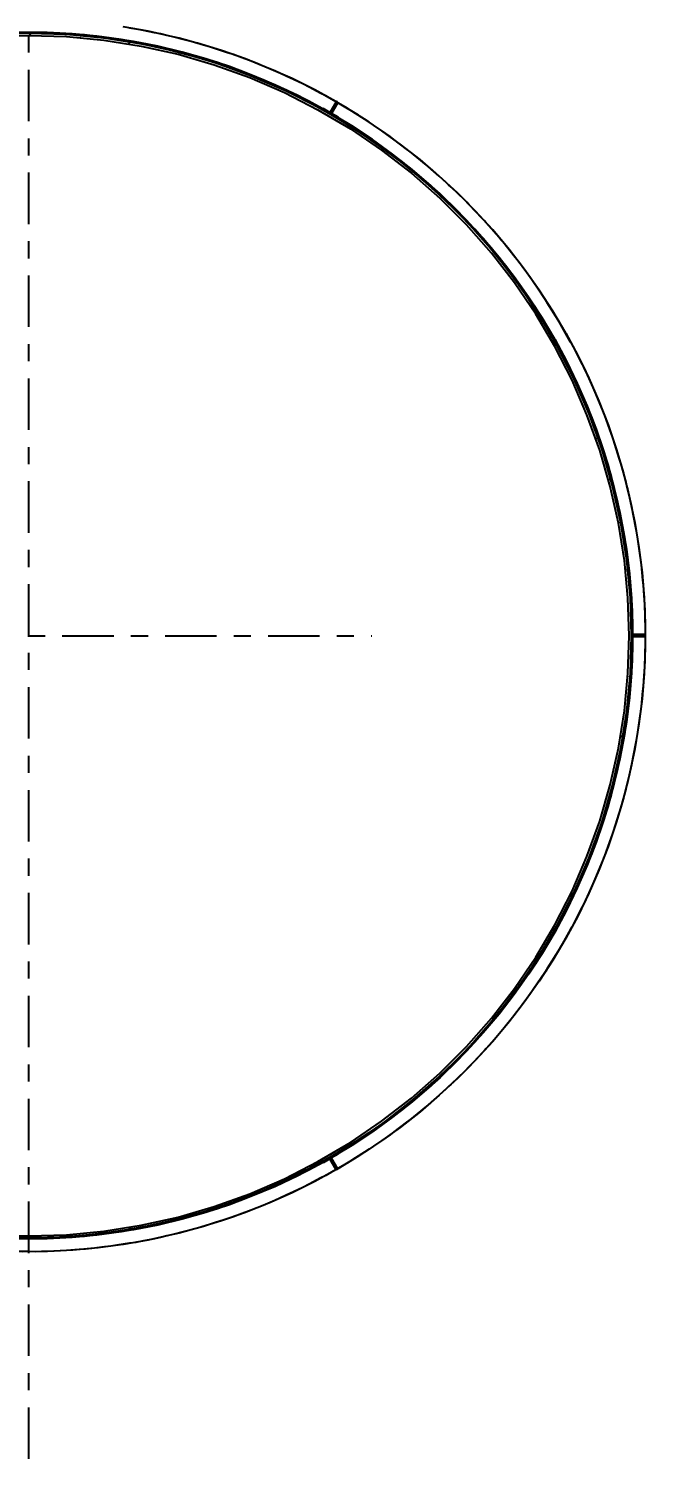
# Model space of a CAD drawing. Extents: x -29293 to 30124, y -19360 to 22650.
# Drawn here: x -15215 to -11621, y -14092 to -5721 of the extents above; entities that cross this region are included whole.
import ezdxf

# ---------------------------------------------------------------- set-up
doc = ezdxf.new("R2010")
doc.units = 0
for name, pattern in [('XKITLINE00', [0]), ('XKITLINE01', [4, 1, -1, 1, -1]), ('XKITLINE03', [6, 3, -1, 1, -1]), ('XKITLINE05', [8, 3, -1, 1, -1, 1, -1])]:
    doc.linetypes.add(name, pattern=pattern)
doc.layers.get('0').update_dxf_attribs({"linetype": 'CONTINUOUS', "lineweight": 25})
doc.layers.get('DEFPOINTS').update_dxf_attribs({"color": 3, "linetype": 'CONTINUOUS', "lineweight": 25})
doc.layers.add('01粗实线层', color=7, linetype='CONTINUOUS', lineweight=60)
doc.layers.add('grid', color=7, linetype='CONTINUOUS')
doc.layers.add('part1', color=7, linetype='CONTINUOUS')
doc.styles.add('HZ', font='arial.ttf', dxfattribs={"width": 0.7})
doc.dimstyles.get("Standard").update_dxf_attribs({"dimscale": 20, "dimtxt": 3, "dimasz": 3.5, "dimexe": 2, "dimexo": 2, "dimgap": 1, "dimtad": 1, "dimdec": 0, "dimdsep": 46, "dimtxsty": 'HZ', "dimblk": 'OBLIQUE', "dimcen": 0, "dimclrd": 1, "dimclre": 1, "dimclrt": 1, "dimadec": 1, "dimazin": 2, "dimtfac": 1, "dimtdec": 0, "dimtmove": 1, "dimatfit": 0, "dimldrblk": 'OBLIQUE', "dimfxl": 0, "dimtolj": 1, "dimtzin": 0, "dimarcsym": 0})

# ---------------------------------------------------------------- blocks, each defined once
blk = doc.blocks.new('*D373')
at = {"layer": 'part1', "color": 0, "linetype": 'XKITLINE00'}
blk.add_line((898.928, 1491.572), (899.092, 1491.736), dxfattribs=at)
blk = doc.blocks.new('*D374')
at = {"layer": 'part1', "color": 0, "linetype": 'XKITLINE00'}
for p, q in [((898.686, 1491.331), (898.73, 1491.375)), ((898.764, 1491.409), (898.928, 1491.572))]:
    blk.add_line(p, q, dxfattribs=at)
blk = doc.blocks.new('*D375')
at = {"layer": 'part1', "color": 0, "linetype": 'XKITLINE00'}
for p, q in [((881.235, 1495.881), (881.343, 1495.99)), ((884.205, 1495.708), (884.256, 1495.76)), ((886.994, 1495.354), (887.097, 1495.457)), ((914.283, 1472.354), (914.356, 1472.427)), ((915.036, 1469.964), (915.102, 1470.03)), ((915.657, 1467.442), (915.7, 1467.485)), ((916.031, 1464.672), (916.104, 1464.746)), ((916.105, 1458.46), (916.156, 1458.512)), ((915.725, 1454.938), (915.833, 1455.045)), ((914.844, 1450.913), (914.894, 1450.963)), ((912.691, 1445.617), (912.98, 1445.906)), ((896.151, 1429.077), (896.431, 1429.357)), ((891.084, 1427.153), (891.165, 1427.234)), ((883.435, 1425.79), (883.574, 1425.929)), ((887.002, 1426.214), (887.153, 1426.365))]:
    blk.add_line(p, q, dxfattribs=at)
blk = doc.blocks.new('*D1028')
at = {"layer": 'part1', "color": 0, "linetype": 'XKITLINE01'}
for p, q in [((916.393, 1461.355), (916.333, 1461.355)), ((916.333, 1460.855), (916.333, 1461.355)), ((917.125, 1460.855), (916.333, 1460.855)), ((916.393, 1460.915), (916.393, 1461.355)), ((917.125, 1460.915), (916.393, 1460.915))]:
    blk.add_line(p, q, dxfattribs=at)
at = {"layer": 'part1', "color": 2, "linetype": 'XKITLINE00'}
for p, q in [((917.133, 1460.915), (917.125, 1460.915)), ((917.133, 1460.855), (917.125, 1460.855)), ((917.133, 1460.855), (917.133, 1460.915))]:
    blk.add_line(p, q, dxfattribs=at)
blk = doc.blocks.new('*D1029')
at = {"layer": 'part1', "color": 0, "linetype": 'XKITLINE01'}
for p, q in [((916.333, 1460.355), (916.333, 1460.855)), ((917.125, 1460.855), (916.333, 1460.855)), ((916.393, 1460.355), (916.393, 1460.795)), ((917.125, 1460.795), (916.393, 1460.795)), ((916.393, 1460.355), (916.333, 1460.355))]:
    blk.add_line(p, q, dxfattribs=at)
at = {"layer": 'part1', "color": 2, "linetype": 'XKITLINE00'}
for p, q in [((917.133, 1460.855), (917.125, 1460.855)), ((917.133, 1460.795), (917.125, 1460.795)), ((917.133, 1460.795), (917.133, 1460.855))]:
    blk.add_line(p, q, dxfattribs=at)
blk = doc.blocks.new('*D1030')
at = {"layer": 'part1', "color": 6, "linetype": 'XKITLINE05'}
for p, q in [((898.763, 1430.422), (898.33, 1430.172)), ((898.36, 1430.12), (898.33, 1430.172)), ((898.741, 1430.34), (898.36, 1430.12)), ((899.111, 1429.7), (898.741, 1430.34)), ((899.163, 1429.73), (898.763, 1430.422)), ((899.163, 1429.73), (899.111, 1429.7))]:
    blk.add_line(p, q, dxfattribs=at)
blk = doc.blocks.new('*D1031')
at = {"layer": 'part1', "color": 6, "linetype": 'XKITLINE05'}
for p, q in [((899.196, 1430.672), (898.763, 1430.422)), ((899.226, 1430.62), (899.196, 1430.672)), ((899.163, 1429.73), (898.763, 1430.422)), ((899.226, 1430.62), (898.845, 1430.4)), ((899.215, 1429.76), (898.845, 1430.4)), ((899.215, 1429.76), (899.163, 1429.73))]:
    blk.add_line(p, q, dxfattribs=at)
blk = doc.blocks.new('*D1034')
at = {"layer": 'part1', "color": 6, "linetype": 'XKITLINE05'}
for p, q in [((882.274, 1496.02), (880.829, 1496.035)), ((882.272, 1495.96), (880.83, 1495.975)), ((883.713, 1495.886), (882.272, 1495.96)), ((883.717, 1495.946), (882.274, 1496.02)), ((885.156, 1495.813), (883.717, 1495.946)), ((888.154, 1496.096), (886.701, 1496.352)), ((889.596, 1495.781), (888.154, 1496.096)), ((885.149, 1495.753), (883.713, 1495.886)), ((886.579, 1495.562), (885.149, 1495.753)), ((886.588, 1495.621), (885.156, 1495.813)), ((887.999, 1495.311), (886.579, 1495.562)), ((888.011, 1495.37), (886.588, 1495.621)), ((889.408, 1495.003), (887.999, 1495.311)), ((889.423, 1495.061), (888.011, 1495.37)), ((891.023, 1495.407), (889.596, 1495.781)), ((892.433, 1494.974), (891.023, 1495.407)), ((890.804, 1494.637), (889.408, 1495.003)), ((890.82, 1494.695), (889.423, 1495.061)), ((892.183, 1494.214), (890.804, 1494.637)), ((892.202, 1494.271), (890.82, 1494.695)), ((893.564, 1493.791), (892.202, 1494.271)), ((893.825, 1494.484), (892.433, 1494.974)), ((895.195, 1493.937), (893.825, 1494.484)), ((893.543, 1493.735), (892.183, 1494.214)), ((894.883, 1493.2), (893.543, 1493.735)), ((894.906, 1493.256), (893.564, 1493.791)), ((896.541, 1493.335), (895.195, 1493.937)), ((896.2, 1492.611), (894.883, 1493.2)), ((896.225, 1492.665), (894.906, 1493.256)), ((897.491, 1491.968), (896.2, 1492.611)), ((897.519, 1492.022), (896.225, 1492.665)), ((897.862, 1492.677), (896.541, 1493.335)), ((899.141, 1491.974), (897.862, 1492.677)), ((899.103, 1491.995), (897.862, 1492.677)), ((898.755, 1491.273), (897.491, 1491.968)), ((898.784, 1491.326), (897.519, 1492.022)), ((898.347, 1491.566), (897.519, 1492.022)), ((899.141, 1491.974), (898.755, 1491.273)), ((898.762, 1491.287), (898.755, 1491.273))]:
    blk.add_line(p, q, dxfattribs=at)
blk = doc.blocks.new('*D1035')
at = {"layer": 'part1', "color": 6, "linetype": 'XKITLINE05'}
for p, q in [((881.556, 1496.035), (880.111, 1496.02)), ((881.556, 1495.975), (880.113, 1495.96)), ((883, 1495.99), (881.556, 1496.035)), ((882.997, 1495.93), (881.556, 1495.975)), ((884.442, 1495.887), (883, 1495.99)), ((887.434, 1496.231), (887.067, 1496.288)), ((887.793, 1496.16), (887.434, 1496.231)), ((888.517, 1496.017), (887.793, 1496.16)), ((888.881, 1495.945), (888.517, 1496.017)), ((889.238, 1495.859), (888.881, 1495.945)), ((884.436, 1495.827), (882.997, 1495.93)), ((885.869, 1495.664), (884.436, 1495.827)), ((885.877, 1495.724), (884.442, 1495.887)), ((887.295, 1495.443), (885.869, 1495.664)), ((887.305, 1495.502), (885.877, 1495.724)), ((888.71, 1495.163), (887.295, 1495.443)), ((888.723, 1495.222), (887.305, 1495.502)), ((890.112, 1494.826), (888.71, 1495.163)), ((890.128, 1494.884), (888.723, 1495.222)), ((889.955, 1495.687), (889.238, 1495.859)), ((890.315, 1495.6), (889.955, 1495.687)), ((890.668, 1495.5), (890.315, 1495.6)), ((891.377, 1495.298), (890.668, 1495.5)), ((891.734, 1495.196), (891.377, 1495.298)), ((892.083, 1495.081), (891.734, 1495.196)), ((891.5, 1494.431), (890.112, 1494.826)), ((891.517, 1494.489), (890.128, 1494.884)), ((892.87, 1493.98), (891.5, 1494.431)), ((892.89, 1494.037), (891.517, 1494.489)), ((892.783, 1494.851), (892.083, 1495.081)), ((893.136, 1494.735), (892.783, 1494.851)), ((893.479, 1494.606), (893.136, 1494.735)), ((894.169, 1494.346), (893.479, 1494.606)), ((894.517, 1494.216), (894.169, 1494.346)), ((894.22, 1493.473), (892.87, 1493.98)), ((894.242, 1493.528), (892.89, 1494.037)), ((895.549, 1492.911), (894.22, 1493.473)), ((895.573, 1492.965), (894.242, 1493.528)), ((894.854, 1494.073), (894.517, 1494.216)), ((895.534, 1493.786), (894.854, 1494.073)), ((895.875, 1493.641), (895.534, 1493.786)), ((896.207, 1493.484), (895.875, 1493.641)), ((896.874, 1493.169), (896.207, 1493.484)), ((896.853, 1492.294), (895.549, 1492.911)), ((896.879, 1492.348), (895.573, 1492.965)), ((897.209, 1493.011), (896.874, 1493.169)), ((897.534, 1492.841), (897.209, 1493.011)), ((898.187, 1492.499), (897.534, 1492.841)), ((898.131, 1491.625), (896.853, 1492.294)), ((898.159, 1491.678), (896.879, 1492.348)), ((898.516, 1492.326), (898.187, 1492.499)), ((898.834, 1492.143), (898.516, 1492.326)), ((899.48, 1491.77), (898.834, 1492.143)), ((899.794, 1491.589), (899.48, 1491.77)), ((899.38, 1490.904), (898.131, 1491.625)), ((899.411, 1490.956), (898.159, 1491.678)), ((900.632, 1490.182), (899.411, 1490.956)), ((900.083, 1491.406), (899.794, 1491.589)), ((900.763, 1490.975), (900.083, 1491.406)), ((901.04, 1490.8), (900.763, 1490.975)), ((900.599, 1490.132), (899.38, 1490.904)), ((901.784, 1489.311), (900.599, 1490.132)), ((901.82, 1489.36), (900.632, 1490.182)), ((901.295, 1490.623), (901.04, 1490.8)), ((902.01, 1490.128), (901.295, 1490.623)), ((902.253, 1489.96), (902.01, 1490.128)), ((902.936, 1488.442), (901.784, 1489.311)), ((902.973, 1488.489), (901.82, 1489.36)), ((902.478, 1489.79), (902.253, 1489.96)), ((903.218, 1489.232), (902.478, 1489.79)), ((904.05, 1487.527), (902.936, 1488.442)), ((904.089, 1487.572), (902.973, 1488.489)), ((903.431, 1489.071), (903.218, 1489.232)), ((903.628, 1488.909), (903.431, 1489.071)), ((904.385, 1488.287), (903.628, 1488.909)), ((905.167, 1486.61), (904.089, 1487.572)), ((904.571, 1488.134), (904.385, 1488.287)), ((904.743, 1487.981), (904.571, 1488.134)), ((905.509, 1487.297), (904.743, 1487.981)), ((905.126, 1486.566), (904.05, 1487.527)), ((905.671, 1487.152), (905.509, 1487.297)), ((905.822, 1487.006), (905.671, 1487.152)), ((906.589, 1486.262), (905.822, 1487.006)), ((906.162, 1485.562), (905.126, 1486.566)), ((905.963, 1485.755), (905.126, 1486.566)), ((906.205, 1485.604), (905.167, 1486.61)), ((906.731, 1486.125), (906.589, 1486.262)), ((906.862, 1485.987), (906.731, 1486.125)), ((907.623, 1485.186), (906.862, 1485.987)), ((906.027, 1485.694), (905.963, 1485.755)), ((907.156, 1484.517), (906.162, 1485.562)), ((907.2, 1484.557), (906.205, 1485.604)), ((907.747, 1485.056), (907.623, 1485.186)), ((907.862, 1484.924), (907.747, 1485.056)), ((908.106, 1483.431), (907.156, 1484.517)), ((908.152, 1483.47), (907.2, 1484.557)), ((908.61, 1484.07), (907.862, 1484.924)), ((909.01, 1482.308), (908.106, 1483.431)), ((908.791, 1482.58), (908.106, 1483.431)), ((909.058, 1482.344), (908.152, 1483.47)), ((908.719, 1483.946), (908.61, 1484.07)), ((908.82, 1483.82), (908.719, 1483.946)), ((909.547, 1482.916), (908.82, 1483.82)), ((908.919, 1482.421), (908.791, 1482.58)), ((909.644, 1482.796), (909.547, 1482.916)), ((909.734, 1482.675), (909.644, 1482.796)), ((910.435, 1481.727), (909.734, 1482.675)), ((909.868, 1481.148), (909.01, 1482.308)), ((909.095, 1482.193), (909.01, 1482.308)), ((909.917, 1481.183), (909.058, 1482.344)), ((909.175, 1482.085), (909.095, 1482.193)), ((910.521, 1481.61), (910.435, 1481.727)), ((910.678, 1479.954), (909.868, 1481.148)), ((909.944, 1481.036), (909.868, 1481.148)), ((910.728, 1479.987), (909.917, 1481.183)), ((910.23, 1480.614), (909.944, 1481.036)), ((910.602, 1481.492), (910.521, 1481.61)), ((911.27, 1480.505), (910.602, 1481.492)), ((911.349, 1480.389), (911.27, 1480.505)), ((911.422, 1480.271), (911.349, 1480.389)), ((912.054, 1479.252), (911.422, 1480.271)), ((911.437, 1478.728), (910.678, 1479.954)), ((911.226, 1479.069), (910.678, 1479.954)), ((911.489, 1478.758), (910.728, 1479.987)), ((912.126, 1479.135), (912.054, 1479.252)), ((911.369, 1478.838), (911.226, 1479.069)), ((912.146, 1477.471), (911.437, 1478.728)), ((911.5, 1478.616), (911.437, 1478.728)), ((912.199, 1477.5), (911.489, 1478.758)), ((911.637, 1478.374), (911.5, 1478.616)), ((912.193, 1479.016), (912.126, 1479.135)), ((912.783, 1477.97), (912.193, 1479.016)), ((912.851, 1477.85), (912.783, 1477.97)), ((912.851, 1477.85), (912.914, 1477.728)), ((912.914, 1477.728), (913.458, 1476.663)), ((912.146, 1477.471), (912.803, 1476.187)), ((912.199, 1477.5), (912.857, 1476.213)), ((912.205, 1477.356), (912.742, 1476.306)), ((912.742, 1476.306), (912.803, 1476.187)), ((912.803, 1476.187), (913.406, 1474.877)), ((912.857, 1476.213), (913.461, 1474.901)), ((913.458, 1476.663), (913.522, 1476.537)), ((913.522, 1476.537), (913.582, 1476.408)), ((913.582, 1476.408), (914.078, 1475.331)), ((913.223, 1475.275), (913.348, 1475.004)), ((913.348, 1475.004), (913.406, 1474.877)), ((914.078, 1475.331), (914.14, 1475.197)), ((914.14, 1475.197), (914.196, 1475.059)), ((914.196, 1475.059), (914.641, 1473.977)), ((913.406, 1474.877), (913.622, 1474.353)), ((913.459, 1474.747), (913.622, 1474.353)), ((913.461, 1474.901), (914.011, 1473.565)), ((913.622, 1474.353), (913.955, 1473.543)), ((913.955, 1473.543), (914.449, 1472.188)), ((914.006, 1473.402), (914.394, 1472.339)), ((914.011, 1473.565), (914.506, 1472.207)), ((914.641, 1473.977), (914.701, 1473.832)), ((914.701, 1473.832), (914.755, 1473.684)), ((914.755, 1473.684), (915.148, 1472.605)), ((915.148, 1472.605), (915.206, 1472.446)), ((914.394, 1472.339), (914.449, 1472.188)), ((914.449, 1472.188), (914.746, 1471.256)), ((914.498, 1472.033), (914.502, 1472.023)), ((914.502, 1472.023), (914.887, 1470.813)), ((914.506, 1472.207), (914.944, 1470.83)), ((915.206, 1472.446), (915.258, 1472.283)), ((915.258, 1472.283), (915.598, 1471.215)), ((914.746, 1471.256), (914.834, 1470.98)), ((914.834, 1470.98), (914.887, 1470.813)), ((914.944, 1470.83), (915.326, 1469.437)), ((915.598, 1471.215), (915.654, 1471.04)), ((915.654, 1471.04), (915.703, 1470.86)), ((915.703, 1470.86), (915.991, 1469.811)), ((914.887, 1470.813), (915.091, 1470.067)), ((914.934, 1470.641), (915.091, 1470.067)), ((915.091, 1470.067), (915.268, 1469.422)), ((915.268, 1469.422), (915.591, 1468.016)), ((915.312, 1469.23), (915.544, 1468.224)), ((915.326, 1469.437), (915.65, 1468.029)), ((915.991, 1469.811), (916.044, 1469.618)), ((916.044, 1469.618), (916.09, 1469.417)), ((916.09, 1469.417), (916.325, 1468.395)), ((916.325, 1468.395), (916.375, 1468.18)), ((915.544, 1468.224), (915.591, 1468.016)), ((915.591, 1468.016), (915.769, 1467.071)), ((915.632, 1467.801), (915.644, 1467.734)), ((915.644, 1467.734), (915.857, 1466.599)), ((915.65, 1468.029), (915.916, 1466.608)), ((916.375, 1468.18), (916.417, 1467.957)), ((916.417, 1467.957), (916.602, 1466.97)), ((915.769, 1467.071), (915.814, 1466.83)), ((915.814, 1466.83), (915.857, 1466.599)), ((916.602, 1466.97), (916.646, 1466.73)), ((916.646, 1466.73), (916.683, 1466.481)), ((915.857, 1466.599), (916.008, 1465.56)), ((915.892, 1466.358), (916.008, 1465.56)), ((915.916, 1466.608), (916.124, 1465.179)), ((916.683, 1466.481), (916.82, 1465.536)), ((916.008, 1465.56), (916.064, 1465.171)), ((916.064, 1465.171), (916.213, 1463.736)), ((916.124, 1465.179), (916.273, 1463.741)), ((916.82, 1465.536), (916.858, 1465.27)), ((916.858, 1465.27), (916.887, 1464.992)), ((916.887, 1464.992), (916.98, 1464.098)), ((916.092, 1464.902), (916.183, 1464.024)), ((916.183, 1464.024), (916.213, 1463.736)), ((916.213, 1463.736), (916.272, 1462.784)), ((916.232, 1463.436), (916.239, 1463.324)), ((916.239, 1463.324), (916.302, 1462.297)), ((916.273, 1463.741), (916.362, 1462.299)), ((916.98, 1464.098), (917.01, 1463.802)), ((917.01, 1463.802), (917.03, 1463.493)), ((917.03, 1463.493), (917.082, 1462.657)), ((916.272, 1462.784), (916.283, 1462.616)), ((916.283, 1462.616), (916.302, 1462.297)), ((917.082, 1462.657), (917.102, 1462.33)), ((916.302, 1462.297), (916.333, 1460.855)), ((916.309, 1461.962), (916.325, 1461.207)), ((916.362, 1462.299), (916.393, 1460.856)), ((917.102, 1462.33), (917.109, 1461.987)), ((917.109, 1461.987), (917.125, 1461.215)), ((916.325, 1461.207), (916.333, 1460.855)), ((917.125, 1460.871), (916.333, 1460.855)), ((917.125, 1461.215), (917.133, 1460.871)), ((917.133, 1460.871), (917.125, 1460.871))]:
    blk.add_line(p, q, dxfattribs=at)
blk = doc.blocks.new('*D1038')
at = {"layer": 'part1', "color": 6, "linetype": 'XKITLINE05'}
for p, q in [((899.163, 1491.98), (898.763, 1491.287)), ((899.215, 1491.95), (898.845, 1491.309)), ((899.215, 1491.95), (899.163, 1491.98)), ((899.196, 1491.037), (898.763, 1491.287)), ((899.226, 1491.089), (898.845, 1491.309)), ((899.226, 1491.089), (899.196, 1491.037))]:
    blk.add_line(p, q, dxfattribs=at)
blk = doc.blocks.new('*D1039')
at = {"layer": 'part1', "color": 6, "linetype": 'XKITLINE05'}
for p, q in [((899.111, 1492.01), (898.741, 1491.369)), ((899.163, 1491.98), (898.763, 1491.287)), ((899.163, 1491.98), (899.111, 1492.01)), ((898.36, 1491.589), (898.33, 1491.537)), ((898.763, 1491.287), (898.33, 1491.537)), ((898.741, 1491.369), (898.36, 1491.589))]:
    blk.add_line(p, q, dxfattribs=at)
blk = doc.blocks.new('*D1043')
at = {"layer": 'grid', "color": 4, "linetype": 'XKITLINE03'}
blk.add_line((881.193, 1376.855), (881.193, 1544.855), dxfattribs=at)
blk = doc.blocks.new('*D1045')
at = {"layer": 'grid', "color": 4, "linetype": 'XKITLINE03'}
blk.add_line((805.147, 1460.855), (901.193, 1460.855), dxfattribs=at)
blk = doc.blocks.new('*D1047')
at = {"layer": 'part1', "color": 6, "linetype": 'XKITLINE05'}
for p, q in [((878.986, 1495.925), (881.193, 1495.995)), ((881.193, 1495.995), (883.399, 1495.925)), ((878.995, 1495.785), (881.193, 1495.855)), ((881.193, 1495.855), (883.39, 1495.785)), ((883.39, 1495.785), (885.579, 1495.579)), ((883.399, 1495.925), (885.597, 1495.717)), ((885.579, 1495.579), (887.751, 1495.235)), ((885.597, 1495.717), (887.777, 1495.372)), ((887.751, 1495.235), (889.897, 1494.755)), ((887.777, 1495.372), (889.932, 1494.891)), ((889.897, 1494.755), (892.008, 1494.142)), ((889.932, 1494.891), (892.052, 1494.275)), ((892.052, 1494.275), (894.129, 1493.527)), ((892.008, 1494.142), (894.077, 1493.397)), ((894.129, 1493.527), (896.155, 1492.65)), ((894.077, 1493.397), (896.095, 1492.524)), ((896.155, 1492.65), (898.122, 1491.648)), ((896.095, 1492.524), (898.054, 1491.525)), ((898.054, 1491.525), (899.947, 1490.406)), ((898.122, 1491.648), (900.022, 1490.524)), ((899.947, 1490.406), (901.765, 1489.17)), ((900.022, 1490.524), (901.848, 1489.283)), ((901.848, 1489.283), (903.592, 1487.93)), ((901.765, 1489.17), (903.503, 1487.823)), ((903.503, 1487.823), (905.152, 1486.368)), ((903.592, 1487.93), (905.248, 1486.471)), ((906.707, 1484.814), (905.152, 1486.368)), ((905.248, 1486.471), (906.809, 1484.91)), ((908.161, 1483.164), (906.707, 1484.814)), ((908.269, 1483.254), (906.809, 1484.91)), ((909.508, 1481.427), (908.161, 1483.164)), ((909.622, 1481.509), (908.269, 1483.254)), ((910.744, 1479.608), (909.508, 1481.427)), ((910.862, 1479.684), (909.622, 1481.509)), ((911.863, 1477.716), (910.744, 1479.608)), ((911.986, 1477.783), (910.862, 1479.684)), ((912.862, 1475.757), (911.863, 1477.716)), ((912.988, 1475.816), (911.986, 1477.783)), ((913.735, 1473.739), (912.862, 1475.757)), ((913.865, 1473.79), (912.988, 1475.816)), ((914.48, 1471.67), (913.735, 1473.739)), ((914.613, 1471.713), (913.865, 1473.79)), ((915.093, 1469.559), (914.48, 1471.67)), ((915.229, 1469.594), (914.613, 1471.713)), ((915.573, 1467.413), (915.093, 1469.559)), ((915.71, 1467.439), (915.229, 1469.594)), ((915.917, 1465.241), (915.573, 1467.413)), ((916.056, 1465.259), (915.71, 1467.439)), ((916.124, 1463.052), (915.917, 1465.241)), ((916.263, 1463.061), (916.056, 1465.259)), ((916.193, 1460.855), (916.124, 1463.052)), ((916.333, 1460.855), (916.263, 1463.061)), ((916.124, 1458.657), (916.193, 1460.855)), ((916.263, 1458.648), (916.333, 1460.855)), ((915.917, 1456.468), (916.124, 1458.657)), ((916.056, 1456.45), (916.263, 1458.648)), ((915.573, 1454.296), (915.917, 1456.468)), ((915.71, 1454.27), (916.056, 1456.45)), ((915.093, 1452.15), (915.573, 1454.296)), ((915.229, 1452.116), (915.71, 1454.27)), ((914.48, 1450.039), (915.093, 1452.15)), ((914.613, 1449.996), (915.229, 1452.116)), ((913.735, 1447.97), (914.48, 1450.039)), ((913.865, 1447.919), (914.613, 1449.996)), ((912.862, 1445.952), (913.735, 1447.97)), ((912.988, 1445.893), (913.865, 1447.919)), ((911.863, 1443.993), (912.862, 1445.952)), ((911.986, 1443.926), (912.988, 1445.893)), ((910.744, 1442.101), (911.863, 1443.993)), ((910.862, 1442.026), (911.986, 1443.926)), ((909.508, 1440.282), (910.744, 1442.101)), ((909.622, 1440.2), (910.862, 1442.026)), ((908.161, 1438.545), (909.508, 1440.282)), ((908.269, 1438.455), (909.622, 1440.2)), ((906.707, 1436.895), (908.161, 1438.545)), ((906.809, 1436.8), (908.269, 1438.455)), ((905.152, 1435.341), (906.707, 1436.895)), ((905.248, 1435.239), (906.809, 1436.8)), ((903.503, 1433.887), (905.152, 1435.341)), ((903.592, 1433.779), (905.248, 1435.239)), ((901.765, 1432.539), (903.503, 1433.887)), ((901.848, 1432.426), (903.592, 1433.779)), ((899.947, 1431.303), (901.765, 1432.539)), ((900.022, 1431.185), (901.848, 1432.426)), ((898.054, 1430.184), (899.947, 1431.303)), ((898.122, 1430.061), (900.022, 1431.185)), ((896.095, 1429.186), (898.054, 1430.184)), ((896.155, 1429.059), (898.122, 1430.061)), ((894.077, 1428.312), (896.095, 1429.186)), ((894.129, 1428.182), (896.155, 1429.059)), ((892.008, 1427.568), (894.077, 1428.312)), ((892.052, 1427.434), (894.129, 1428.182)), ((889.897, 1426.954), (892.008, 1427.568)), ((889.932, 1426.819), (892.052, 1427.434)), ((885.579, 1426.131), (887.751, 1426.475)), ((887.751, 1426.475), (889.897, 1426.954)), ((887.777, 1426.337), (889.932, 1426.819)), ((878.986, 1425.784), (881.193, 1425.715)), ((878.995, 1425.924), (881.193, 1425.855)), ((881.193, 1425.855), (883.39, 1425.924)), ((881.193, 1425.715), (883.399, 1425.784)), ((883.39, 1425.924), (885.579, 1426.131)), ((883.399, 1425.784), (885.597, 1425.992)), ((885.597, 1425.992), (887.777, 1426.337))]:
    blk.add_line(p, q, dxfattribs=at)
blk = doc.blocks.new('*D1071')
at = {"layer": 'part1', "color": 6, "linetype": 'XKITLINE05'}
for p, q in [((899.169, 1491.958), (898.755, 1491.273)), ((899.207, 1491.935), (899.169, 1491.958)), ((900.418, 1491.204), (899.207, 1491.935)), ((898.763, 1491.287), (898.755, 1491.273)), ((899.99, 1490.527), (898.755, 1491.273)), ((899.213, 1491.067), (898.786, 1491.325)), ((900.022, 1490.578), (899.213, 1491.067)), ((901.648, 1490.389), (900.418, 1491.204)), ((901.013, 1489.851), (899.99, 1490.527)), ((901.227, 1489.781), (900.022, 1490.578)), ((902.845, 1489.525), (901.648, 1490.389)), ((901.193, 1489.731), (901.013, 1489.851)), ((901.269, 1489.676), (901.193, 1489.731)), ((902.399, 1488.934), (901.227, 1489.781)), ((902.311, 1488.924), (901.269, 1489.676)), ((904.004, 1488.613), (902.845, 1489.525)), ((902.363, 1488.886), (902.311, 1488.924)), ((902.608, 1488.694), (902.363, 1488.886)), ((903.535, 1488.041), (902.399, 1488.934)), ((903.497, 1487.994), (902.608, 1488.694)), ((905.125, 1487.653), (904.004, 1488.613)), ((904.268, 1487.334), (903.497, 1487.994)), ((904.633, 1487.101), (903.535, 1488.041)), ((906.206, 1486.649), (905.125, 1487.653)), ((904.593, 1487.056), (904.268, 1487.334)), ((904.769, 1486.893), (904.593, 1487.056)), ((905.691, 1486.117), (904.633, 1487.101)), ((905.573, 1486.146), (904.769, 1486.893)), ((905.65, 1486.074), (905.573, 1486.146)), ((906.24, 1485.478), (905.65, 1486.074)), ((906.709, 1485.091), (905.691, 1486.117)), ((907.245, 1485.601), (906.206, 1486.649)), ((906.665, 1485.049), (906.24, 1485.478)), ((907.267, 1484.39), (906.665, 1485.049)), ((907.683, 1484.023), (906.709, 1485.091)), ((908.24, 1484.511), (907.245, 1485.601)), ((907.638, 1483.984), (907.267, 1484.39)), ((909.189, 1483.381), (908.24, 1484.511)), ((907.891, 1483.681), (907.638, 1483.984)), ((908.612, 1482.916), (907.683, 1484.023)), ((908.484, 1482.976), (907.891, 1483.681)), ((910.091, 1482.213), (909.189, 1483.381)), ((908.566, 1482.879), (908.484, 1482.976)), ((909.447, 1481.737), (908.566, 1482.879)), ((909.496, 1481.773), (908.612, 1482.916)), ((909.471, 1481.703), (909.447, 1481.737)), ((909.927, 1481.06), (909.471, 1481.703)), ((910.331, 1480.593), (909.496, 1481.773)), ((910.944, 1481.009), (910.091, 1482.213)), ((910.282, 1480.56), (909.927, 1481.06)), ((911.747, 1479.771), (910.944, 1481.009)), ((910.584, 1480.093), (910.282, 1480.56)), ((911.118, 1479.381), (910.331, 1480.593)), ((910.994, 1479.461), (910.584, 1480.093)), ((911.067, 1479.349), (910.994, 1479.461)), ((911.801, 1478.107), (911.067, 1479.349)), ((911.853, 1478.137), (911.118, 1479.381)), ((912.498, 1478.501), (911.747, 1479.771)), ((912.498, 1478.501), (913.197, 1477.201)), ((911.801, 1478.107), (911.868, 1477.983)), ((911.853, 1478.137), (912.538, 1476.864)), ((911.868, 1477.983), (912.183, 1477.397)), ((912.183, 1477.397), (912.484, 1476.837)), ((912.484, 1476.837), (912.802, 1476.182)), ((912.538, 1476.864), (913.169, 1475.564)), ((913.197, 1477.201), (913.841, 1475.873)), ((912.802, 1476.182), (913.06, 1475.651)), ((913.841, 1475.873), (914.431, 1474.521)), ((913.06, 1475.651), (913.114, 1475.539)), ((913.114, 1475.539), (913.691, 1474.216)), ((913.169, 1475.564), (913.746, 1474.239)), ((913.691, 1474.216), (913.776, 1473.995)), ((913.746, 1474.239), (914.269, 1472.892)), ((914.431, 1474.521), (914.964, 1473.145)), ((913.776, 1473.995), (913.985, 1473.457)), ((913.985, 1473.457), (914.212, 1472.871)), ((914.212, 1472.871), (914.506, 1472.011)), ((914.269, 1472.892), (914.735, 1471.524)), ((914.964, 1473.145), (915.441, 1471.748)), ((914.506, 1472.011), (914.645, 1471.603)), ((915.441, 1471.748), (915.859, 1470.333)), ((914.645, 1471.603), (914.678, 1471.505)), ((914.678, 1471.505), (915.088, 1470.122)), ((914.735, 1471.524), (915.145, 1470.138)), ((915.088, 1470.122), (915.167, 1469.805)), ((915.145, 1470.138), (915.498, 1468.736)), ((915.859, 1470.333), (916.22, 1468.902)), ((915.167, 1469.805), (915.294, 1469.303)), ((915.294, 1469.303), (915.44, 1468.723)), ((915.44, 1468.723), (915.665, 1467.641)), ((915.498, 1468.736), (915.793, 1467.322)), ((916.22, 1468.902), (916.521, 1467.458)), ((915.665, 1467.641), (915.72, 1467.378)), ((915.72, 1467.378), (915.734, 1467.31)), ((915.734, 1467.31), (915.97, 1465.887)), ((915.793, 1467.322), (916.03, 1465.896)), ((916.521, 1467.458), (916.762, 1466.002)), ((915.97, 1465.887), (916.021, 1465.479)), ((916.03, 1465.896), (916.207, 1464.462)), ((916.762, 1466.002), (916.944, 1464.537)), ((916.021, 1465.479), (916.08, 1465)), ((916.08, 1465), (916.148, 1464.455)), ((916.148, 1464.455), (916.256, 1463.138)), ((916.207, 1464.462), (916.326, 1463.021)), ((916.944, 1464.537), (917.065, 1463.067)), ((916.256, 1463.138), (916.264, 1463.043)), ((916.264, 1463.043), (916.266, 1463.017)), ((916.266, 1463.017), (916.325, 1461.576)), ((916.326, 1463.021), (916.385, 1461.577)), ((917.065, 1463.067), (917.125, 1461.592)), ((916.325, 1461.576), (916.325, 1461.09)), ((916.325, 1461.09), (916.325, 1460.619)), ((916.385, 1461.577), (916.385, 1460.132)), ((917.125, 1461.592), (917.125, 1460.117)), ((916.325, 1460.133), (916.266, 1458.692)), ((916.325, 1460.619), (916.325, 1460.133)), ((916.385, 1460.132), (916.326, 1458.688)), ((917.125, 1460.117), (917.065, 1458.642)), ((916.256, 1458.571), (916.148, 1457.254)), ((916.326, 1458.688), (916.207, 1457.248)), ((916.264, 1458.666), (916.256, 1458.571)), ((916.266, 1458.692), (916.264, 1458.666)), ((917.065, 1458.642), (916.944, 1457.172)), ((916.08, 1456.709), (916.021, 1456.23)), ((916.207, 1457.248), (916.03, 1455.813)), ((916.148, 1457.254), (916.08, 1456.709)), ((916.944, 1457.172), (916.762, 1455.707)), ((915.97, 1455.822), (915.734, 1454.399)), ((916.03, 1455.813), (915.793, 1454.388)), ((916.021, 1456.23), (915.97, 1455.822)), ((916.762, 1455.707), (916.521, 1454.251)), ((915.793, 1454.388), (915.498, 1452.973)), ((915.72, 1454.331), (915.665, 1454.068)), ((915.734, 1454.399), (915.72, 1454.331)), ((916.521, 1454.251), (916.22, 1452.807)), ((915.665, 1454.068), (915.44, 1452.986)), ((915.498, 1452.973), (915.145, 1451.571)), ((915.294, 1452.407), (915.167, 1451.904)), ((915.44, 1452.986), (915.294, 1452.407)), ((916.22, 1452.807), (915.859, 1451.376)), ((915.088, 1451.587), (914.678, 1450.204)), ((915.145, 1451.571), (914.735, 1450.185)), ((915.167, 1451.904), (915.088, 1451.587)), ((915.859, 1451.376), (915.441, 1449.961)), ((914.735, 1450.185), (914.269, 1448.818)), ((914.645, 1450.107), (914.506, 1449.698)), ((914.678, 1450.204), (914.645, 1450.107)), ((915.441, 1449.961), (914.964, 1448.564)), ((914.506, 1449.698), (914.212, 1448.838)), ((914.269, 1448.818), (913.746, 1447.47)), ((913.985, 1448.252), (913.776, 1447.714)), ((914.212, 1448.838), (913.985, 1448.252)), ((914.964, 1448.564), (914.431, 1447.188)), ((913.691, 1447.493), (913.114, 1446.17)), ((913.746, 1447.47), (913.169, 1446.145)), ((913.776, 1447.714), (913.691, 1447.493)), ((914.431, 1447.188), (913.841, 1445.836)), ((913.169, 1446.145), (912.538, 1444.845)), ((913.06, 1446.058), (912.802, 1445.527)), ((913.114, 1446.17), (913.06, 1446.058)), ((913.841, 1445.836), (913.197, 1444.508)), ((912.484, 1444.872), (912.183, 1444.312)), ((912.802, 1445.527), (912.484, 1444.872)), ((912.538, 1444.845), (911.853, 1443.572)), ((912.183, 1444.312), (911.868, 1443.726)), ((913.197, 1444.508), (912.498, 1443.208)), ((911.801, 1443.602), (911.067, 1442.36)), ((911.853, 1443.572), (911.118, 1442.328)), ((912.498, 1443.208), (911.747, 1441.938)), ((911.868, 1443.726), (911.801, 1443.602)), ((911.067, 1442.36), (910.994, 1442.248)), ((910.584, 1441.616), (910.282, 1441.149)), ((911.118, 1442.328), (910.331, 1441.116)), ((910.994, 1442.248), (910.584, 1441.616)), ((911.747, 1441.938), (910.944, 1440.7)), ((910.331, 1441.116), (909.496, 1439.937)), ((910.282, 1441.149), (909.927, 1440.649)), ((910.944, 1440.7), (910.091, 1439.496)), ((909.447, 1439.972), (908.566, 1438.83)), ((909.496, 1439.937), (908.612, 1438.793)), ((909.471, 1440.006), (909.447, 1439.972)), ((909.927, 1440.649), (909.471, 1440.006)), ((910.091, 1439.496), (909.189, 1438.328)), ((908.612, 1438.793), (907.683, 1437.686)), ((908.484, 1438.733), (907.891, 1438.028)), ((909.189, 1438.328), (908.24, 1437.198)), ((908.566, 1438.83), (908.484, 1438.733)), ((907.683, 1437.686), (906.709, 1436.619)), ((907.638, 1437.726), (907.267, 1437.319)), ((907.891, 1438.028), (907.638, 1437.726)), ((906.709, 1436.619), (905.691, 1435.592)), ((906.665, 1436.66), (906.24, 1436.231)), ((907.267, 1437.319), (906.665, 1436.66)), ((908.24, 1437.198), (907.245, 1436.108)), ((906.24, 1436.231), (905.65, 1435.635)), ((907.245, 1436.108), (906.206, 1435.06)), ((905.691, 1435.592), (904.633, 1434.608)), ((905.573, 1435.564), (904.769, 1434.817)), ((906.206, 1435.06), (905.125, 1434.056)), ((905.65, 1435.635), (905.573, 1435.564)), ((904.268, 1434.375), (903.497, 1433.715)), ((904.633, 1434.608), (903.535, 1433.668)), ((905.125, 1434.056), (904.004, 1433.096)), ((904.593, 1434.653), (904.268, 1434.375)), ((904.769, 1434.817), (904.593, 1434.653)), ((903.535, 1433.668), (902.399, 1432.775)), ((903.497, 1433.715), (902.608, 1433.015)), ((902.399, 1432.775), (901.227, 1431.928)), ((902.311, 1432.786), (901.269, 1432.033)), ((902.363, 1432.823), (902.311, 1432.786)), ((902.608, 1433.015), (902.363, 1432.823)), ((904.004, 1433.096), (902.845, 1432.184)), ((901.013, 1431.858), (899.99, 1431.182)), ((901.227, 1431.928), (900.022, 1431.131)), ((901.193, 1431.978), (901.013, 1431.858)), ((901.269, 1432.033), (901.193, 1431.978)), ((902.845, 1432.184), (901.648, 1431.32)), ((899.99, 1431.182), (898.755, 1430.436)), ((899.213, 1430.642), (898.786, 1430.384)), ((900.022, 1431.131), (899.213, 1430.642)), ((901.648, 1431.32), (900.418, 1430.505)), ((899.169, 1429.751), (898.755, 1430.436)), ((898.763, 1430.423), (898.755, 1430.436)), ((900.418, 1430.505), (899.207, 1429.774)), ((899.207, 1429.774), (899.169, 1429.751))]:
    blk.add_line(p, q, dxfattribs=at)
blk = doc.blocks.new('*D1072')
at = {"layer": 'part1', "color": 6, "linetype": 'XKITLINE05'}
for p, q in [((898.755, 1430.436), (897.491, 1429.741)), ((898.784, 1430.383), (897.519, 1429.687)), ((898.347, 1430.143), (897.519, 1429.687)), ((899.141, 1429.735), (898.755, 1430.436)), ((898.762, 1430.422), (898.755, 1430.436)), ((896.2, 1429.098), (894.883, 1428.509)), ((896.225, 1429.044), (894.906, 1428.454)), ((897.491, 1429.741), (896.2, 1429.098)), ((897.519, 1429.687), (896.225, 1429.044)), ((897.862, 1429.032), (896.541, 1428.374)), ((899.141, 1429.735), (897.862, 1429.032)), ((899.103, 1429.714), (897.862, 1429.032)), ((894.883, 1428.509), (893.543, 1427.974)), ((894.906, 1428.454), (893.564, 1427.918)), ((896.541, 1428.374), (895.195, 1427.772)), ((892.183, 1427.495), (890.804, 1427.072)), ((892.202, 1427.438), (890.82, 1427.015)), ((893.543, 1427.974), (892.183, 1427.495)), ((893.564, 1427.918), (892.202, 1427.438)), ((895.195, 1427.772), (893.825, 1427.225)), ((889.408, 1426.706), (887.999, 1426.398)), ((889.423, 1426.648), (888.011, 1426.339)), ((890.804, 1427.072), (889.408, 1426.706)), ((890.82, 1427.015), (889.423, 1426.648)), ((892.433, 1426.735), (891.023, 1426.303)), ((893.825, 1427.225), (892.433, 1426.735)), ((882.274, 1425.689), (880.829, 1425.674)), ((882.272, 1425.749), (880.83, 1425.734)), ((883.713, 1425.823), (882.272, 1425.749)), ((883.717, 1425.763), (882.274, 1425.689)), ((885.149, 1425.956), (883.713, 1425.823)), ((885.156, 1425.896), (883.717, 1425.763)), ((886.579, 1426.148), (885.149, 1425.956)), ((886.588, 1426.088), (885.156, 1425.896)), ((887.999, 1426.398), (886.579, 1426.148)), ((888.011, 1426.339), (886.588, 1426.088)), ((888.154, 1425.613), (886.701, 1425.357)), ((889.596, 1425.928), (888.154, 1425.613)), ((891.023, 1426.303), (889.596, 1425.928)), ((882.297, 1424.949), (880.822, 1424.934)), ((883.77, 1425.025), (882.297, 1424.949)), ((885.239, 1425.161), (883.77, 1425.025)), ((886.701, 1425.357), (885.239, 1425.161))]:
    blk.add_line(p, q, dxfattribs=at)
blk = doc.blocks.new('*D1073')
at = {"layer": 'part1', "color": 6, "linetype": 'XKITLINE05'}
for p, q in [((916.333, 1460.855), (916.302, 1459.412)), ((917.125, 1460.838), (916.333, 1460.855)), ((916.393, 1460.853), (916.362, 1459.41)), ((917.133, 1460.838), (917.125, 1460.838)), ((917.133, 1460.838), (917.125, 1460.494)), ((916.325, 1460.502), (916.309, 1459.747)), ((917.125, 1460.494), (917.109, 1459.722)), ((916.302, 1459.412), (916.272, 1458.925)), ((916.362, 1459.41), (916.273, 1457.968)), ((916.309, 1459.747), (916.302, 1459.412)), ((917.102, 1459.379), (917.082, 1459.052)), ((917.109, 1459.722), (917.102, 1459.379)), ((916.272, 1458.925), (916.213, 1457.973)), ((916.232, 1458.273), (916.213, 1457.973)), ((916.239, 1458.385), (916.232, 1458.273)), ((916.283, 1459.093), (916.272, 1458.925)), ((917.082, 1459.052), (917.03, 1458.216)), ((916.213, 1457.973), (916.064, 1456.538)), ((916.183, 1457.685), (916.092, 1456.807)), ((916.273, 1457.968), (916.124, 1456.531)), ((916.98, 1457.611), (916.887, 1456.717)), ((917.01, 1457.907), (916.98, 1457.611)), ((917.03, 1458.216), (917.01, 1457.907)), ((916.092, 1456.807), (916.064, 1456.538)), ((916.887, 1456.717), (916.858, 1456.439)), ((916.064, 1456.538), (915.857, 1455.11)), ((916.008, 1456.149), (915.892, 1455.351)), ((916.124, 1456.531), (915.916, 1455.101)), ((916.82, 1456.173), (916.683, 1455.228)), ((916.858, 1456.439), (916.82, 1456.173)), ((915.916, 1455.101), (915.65, 1453.68)), ((915.857, 1455.11), (915.769, 1454.638)), ((915.892, 1455.351), (915.857, 1455.11)), ((916.646, 1454.979), (916.602, 1454.74)), ((916.683, 1455.228), (916.646, 1454.979)), ((915.769, 1454.638), (915.591, 1453.693)), ((915.814, 1454.879), (915.769, 1454.638)), ((916.602, 1454.74), (916.417, 1453.753)), ((915.591, 1453.693), (915.268, 1452.287)), ((915.544, 1453.485), (915.312, 1452.479)), ((915.65, 1453.68), (915.326, 1452.272)), ((915.632, 1453.908), (915.591, 1453.693)), ((915.644, 1453.975), (915.632, 1453.908)), ((916.325, 1453.314), (916.09, 1452.292)), ((916.375, 1453.529), (916.325, 1453.314)), ((916.417, 1453.753), (916.375, 1453.529)), ((915.312, 1452.479), (915.268, 1452.287)), ((915.268, 1452.287), (914.887, 1450.896)), ((915.091, 1451.642), (914.934, 1451.068)), ((915.326, 1452.272), (914.944, 1450.879)), ((915.991, 1451.898), (915.703, 1450.849)), ((916.044, 1452.092), (915.991, 1451.898)), ((916.09, 1452.292), (916.044, 1452.092)), ((914.944, 1450.879), (914.506, 1449.502)), ((914.887, 1450.896), (914.746, 1450.453)), ((914.834, 1450.729), (914.746, 1450.453)), ((914.934, 1451.068), (914.887, 1450.896)), ((915.703, 1450.849), (915.654, 1450.669)), ((914.746, 1450.453), (914.449, 1449.521)), ((915.598, 1450.494), (915.258, 1449.426)), ((915.654, 1450.669), (915.598, 1450.494)), ((914.449, 1449.521), (913.955, 1448.166)), ((914.394, 1449.371), (914.006, 1448.307)), ((914.506, 1449.502), (914.011, 1448.144)), ((914.498, 1449.677), (914.449, 1449.521)), ((914.502, 1449.686), (914.498, 1449.677)), ((915.148, 1449.104), (914.755, 1448.026)), ((915.206, 1449.263), (915.148, 1449.104)), ((915.258, 1449.426), (915.206, 1449.263)), ((914.006, 1448.307), (913.955, 1448.166)), ((913.955, 1448.166), (913.406, 1446.832)), ((914.011, 1448.144), (913.461, 1446.808)), ((914.641, 1447.732), (914.196, 1446.65)), ((914.701, 1447.877), (914.641, 1447.732)), ((914.755, 1448.026), (914.701, 1447.877)), ((913.461, 1446.808), (912.857, 1445.496)), ((913.406, 1446.832), (913.223, 1446.434)), ((913.348, 1446.706), (913.223, 1446.434)), ((913.459, 1446.962), (913.406, 1446.832)), ((913.622, 1447.357), (913.459, 1446.962)), ((914.196, 1446.65), (914.14, 1446.513)), ((913.223, 1446.434), (912.803, 1445.522)), ((914.078, 1446.378), (913.582, 1445.301)), ((914.14, 1446.513), (914.078, 1446.378)), ((912.803, 1445.522), (912.146, 1444.238)), ((912.857, 1445.496), (912.199, 1444.209)), ((912.742, 1445.403), (912.205, 1444.353)), ((913.458, 1445.047), (912.914, 1443.981)), ((913.522, 1445.173), (913.458, 1445.047)), ((913.582, 1445.301), (913.522, 1445.173)), ((912.146, 1444.238), (911.437, 1442.981)), ((912.199, 1444.209), (911.489, 1442.951)), ((912.205, 1444.353), (912.146, 1444.238)), ((911.637, 1443.335), (911.5, 1443.093)), ((912.783, 1443.739), (912.193, 1442.693)), ((912.851, 1443.859), (912.783, 1443.739)), ((912.914, 1443.981), (912.851, 1443.859)), ((911.437, 1442.981), (910.678, 1441.755)), ((911.226, 1442.64), (910.678, 1441.755)), ((911.489, 1442.951), (910.728, 1441.723)), ((911.369, 1442.871), (911.226, 1442.64)), ((912.054, 1442.457), (911.422, 1441.438)), ((911.5, 1443.093), (911.437, 1442.981)), ((912.126, 1442.574), (912.054, 1442.457)), ((912.193, 1442.693), (912.126, 1442.574)), ((910.678, 1441.755), (909.868, 1440.561)), ((910.728, 1441.723), (909.917, 1440.527)), ((910.23, 1441.095), (909.944, 1440.673)), ((911.27, 1441.204), (910.602, 1440.217)), ((911.349, 1441.32), (911.27, 1441.204)), ((911.422, 1441.438), (911.349, 1441.32)), ((909.868, 1440.561), (909.01, 1439.402)), ((909.917, 1440.527), (909.058, 1439.365)), ((910.435, 1439.982), (909.734, 1439.034)), ((909.944, 1440.673), (909.868, 1440.561)), ((910.521, 1440.099), (910.435, 1439.982)), ((910.602, 1440.217), (910.521, 1440.099)), ((909.01, 1439.402), (908.106, 1438.278)), ((908.791, 1439.129), (908.106, 1438.278)), ((909.058, 1439.365), (908.152, 1438.239)), ((908.919, 1439.288), (908.791, 1439.129)), ((909.095, 1439.516), (909.01, 1439.402)), ((909.175, 1439.624), (909.095, 1439.516)), ((909.734, 1439.034), (909.644, 1438.913)), ((908.106, 1438.278), (907.156, 1437.193)), ((908.152, 1438.239), (907.2, 1437.152)), ((909.547, 1438.793), (908.82, 1437.889)), ((909.644, 1438.913), (909.547, 1438.793)), ((908.61, 1437.639), (907.862, 1436.785)), ((908.719, 1437.763), (908.61, 1437.639)), ((908.82, 1437.889), (908.719, 1437.763)), ((907.156, 1437.193), (906.162, 1436.147)), ((907.2, 1437.152), (906.205, 1436.105)), ((907.623, 1436.523), (906.862, 1435.722)), ((907.747, 1436.653), (907.623, 1436.523)), ((907.862, 1436.785), (907.747, 1436.653)), ((906.162, 1436.147), (905.126, 1435.143)), ((905.963, 1435.954), (905.126, 1435.143)), ((906.205, 1436.105), (905.167, 1435.099)), ((906.027, 1436.016), (905.963, 1435.954)), ((906.862, 1435.722), (906.731, 1435.584)), ((905.126, 1435.143), (904.05, 1434.182)), ((905.167, 1435.099), (904.089, 1434.137)), ((906.589, 1435.447), (905.822, 1434.703)), ((906.731, 1435.584), (906.589, 1435.447)), ((904.05, 1434.182), (902.936, 1433.267)), ((904.089, 1434.137), (902.973, 1433.22)), ((905.509, 1434.412), (904.743, 1433.728)), ((905.671, 1434.557), (905.509, 1434.412)), ((905.822, 1434.703), (905.671, 1434.557)), ((902.936, 1433.267), (901.784, 1432.398)), ((902.973, 1433.22), (901.82, 1432.349)), ((904.385, 1433.422), (903.628, 1432.8)), ((904.571, 1433.575), (904.385, 1433.422)), ((904.743, 1433.728), (904.571, 1433.575)), ((901.784, 1432.398), (900.599, 1431.577)), ((901.82, 1432.349), (900.632, 1431.527)), ((903.218, 1432.478), (902.478, 1431.919)), ((903.431, 1432.638), (903.218, 1432.478)), ((903.628, 1432.8), (903.431, 1432.638)), ((900.599, 1431.577), (899.38, 1430.805)), ((900.632, 1431.527), (899.411, 1430.754)), ((902.01, 1431.581), (901.295, 1431.086)), ((902.253, 1431.749), (902.01, 1431.581)), ((902.478, 1431.919), (902.253, 1431.749)), ((899.38, 1430.805), (898.131, 1430.084)), ((899.411, 1430.754), (898.159, 1430.031)), ((900.764, 1430.734), (900.083, 1430.303)), ((901.04, 1430.91), (900.764, 1430.734)), ((901.295, 1431.086), (901.04, 1430.91)), ((898.131, 1430.084), (896.853, 1429.415)), ((898.159, 1430.031), (896.879, 1429.361)), ((899.48, 1429.939), (898.834, 1429.566)), ((899.794, 1430.12), (899.48, 1429.939)), ((900.083, 1430.303), (899.794, 1430.12)), ((896.853, 1429.415), (895.549, 1428.799)), ((896.879, 1429.361), (895.573, 1428.744)), ((898.187, 1429.211), (897.534, 1428.868)), ((898.516, 1429.383), (898.187, 1429.211)), ((898.834, 1429.566), (898.516, 1429.383)), ((894.22, 1428.236), (892.87, 1427.729)), ((894.242, 1428.181), (892.89, 1427.673)), ((895.549, 1428.799), (894.22, 1428.236)), ((895.573, 1428.744), (894.242, 1428.181)), ((896.207, 1428.225), (895.875, 1428.068)), ((896.874, 1428.54), (896.207, 1428.225)), ((897.209, 1428.698), (896.874, 1428.54)), ((897.534, 1428.868), (897.209, 1428.698)), ((892.87, 1427.729), (891.5, 1427.278)), ((892.89, 1427.673), (891.517, 1427.221)), ((894.169, 1427.363), (893.479, 1427.103)), ((894.517, 1427.493), (894.169, 1427.363)), ((894.854, 1427.636), (894.517, 1427.493)), ((895.534, 1427.924), (894.854, 1427.636)), ((895.875, 1428.068), (895.534, 1427.924)), ((888.71, 1426.546), (887.295, 1426.266)), ((888.723, 1426.487), (887.305, 1426.207)), ((890.112, 1426.883), (888.71, 1426.546)), ((890.128, 1426.825), (888.723, 1426.487)), ((891.5, 1427.278), (890.112, 1426.883)), ((891.517, 1427.221), (890.128, 1426.825)), ((891.734, 1426.513), (891.377, 1426.411)), ((892.083, 1426.628), (891.734, 1426.513)), ((892.783, 1426.858), (892.083, 1426.628)), ((893.136, 1426.975), (892.783, 1426.858)), ((893.479, 1427.103), (893.136, 1426.975)), ((881.556, 1425.674), (880.111, 1425.689)), ((881.556, 1425.734), (880.113, 1425.749)), ((882.997, 1425.779), (881.556, 1425.734)), ((883, 1425.719), (881.556, 1425.674)), ((884.436, 1425.882), (882.997, 1425.779)), ((884.442, 1425.823), (883, 1425.719)), ((885.869, 1426.045), (884.436, 1425.882)), ((885.877, 1425.985), (884.442, 1425.823)), ((887.295, 1426.266), (885.869, 1426.045)), ((887.305, 1426.207), (885.877, 1425.985)), ((888.517, 1425.692), (887.793, 1425.549)), ((888.881, 1425.764), (888.517, 1425.692)), ((889.237, 1425.85), (888.881, 1425.764)), ((889.955, 1426.022), (889.237, 1425.85)), ((890.315, 1426.109), (889.955, 1426.022)), ((890.668, 1426.21), (890.315, 1426.109)), ((891.377, 1426.411), (890.668, 1426.21)), ((881.193, 1424.938), (880.455, 1424.945)), ((881.564, 1424.934), (881.193, 1424.938)), ((881.93, 1424.945), (881.564, 1424.934)), ((882.668, 1424.968), (881.93, 1424.945)), ((883.038, 1424.98), (882.668, 1424.968)), ((883.404, 1425.006), (883.038, 1424.98)), ((884.14, 1425.059), (883.404, 1425.006)), ((884.51, 1425.086), (884.14, 1425.059)), ((884.874, 1425.127), (884.51, 1425.086)), ((885.607, 1425.21), (884.874, 1425.127)), ((885.976, 1425.252), (885.607, 1425.21)), ((886.338, 1425.308), (885.976, 1425.252)), ((887.067, 1425.421), (886.338, 1425.308)), ((887.434, 1425.478), (887.067, 1425.421)), ((887.793, 1425.549), (887.434, 1425.478))]:
    blk.add_line(p, q, dxfattribs=at)
blk = doc.blocks.new('_Oblique')
at = {"color": 0, "linetype": 'ByBlock', "lineweight": -2}
blk.add_line((-0.5, -0.5), (0.5, 0.5), dxfattribs=at)
blk = doc.blocks.new('*D1490')
at = {"layer": '01粗实线层', "color": 1, "lineweight": -2}
blk.add_arc((-15214.5, -9260.2), 2509.2, 180, 205.50045, dxfattribs=at)
at = {"layer": 'DEFPOINTS', "color": 0}
for p in [(-22819.1, -9260.2), (-15214.5, -9260.2), (-13214.5, -9260.2), (-17696.2, -9631.1), (-19637.2, -11369.8)]:
    blk.add_point(p, dxfattribs=at)
at = {"layer": '01粗实线层', "color": 1, "lineweight": -2, "xscale": 420, "yscale": 420, "zscale": 420}
for p, rotation in [((-17723.8, -9260.2), 90), ((-17479.3, -10340.5), 295.5004459107347)]:
    blk.add_blockref('_Oblique', p, dxfattribs=dict(at, rotation=rotation))
at = {"layer": '01粗实线层', "color": 1, "insert": (-17369.3, -9747.8), "char_height": 360, "attachment_point": 5, "rotation": 282.75022, "style": 'HZ'}
blk.add_mtext('\\A1;25.5°', dxfattribs=at)

msp = doc.modelspace()

# ---------------------------------------------------------------- block references
at = {"layer": 'grid', "xscale": 100, "yscale": 100, "zscale": 100}
for name in ['*D1043', '*D1045']:
    msp.add_blockref(name, (-103333.8, -155345.7), dxfattribs=at)
at = {"layer": 'part1', "xscale": 100, "yscale": 100, "zscale": 100}
for name in ['*D1034', '*D1035', '*D1047', '*D375', '*D1039', '*D374', '*D1071', '*D1038', '*D373', '*D1072', '*D1073', '*D1028', '*D1029', '*D1030', '*D1031']:
    msp.add_blockref(name, (-103333.8, -155345.7), dxfattribs=at)

# ---------------------------------------------------------------- dimensions: what is measured, and where the dimension line sits
at = {"layer": '01粗实线层'}
dim = msp.add_angular_dim_2l(base=(-17696.2, -9631.1), line1=((-22819.1, -9260.2), (-13214.5, -9260.2)), line2=((-19637.2, -11369.8), (-15214.5, -9260.2)), dimstyle='Standard', override={"dimscale": 120, "dimfxl": 3, "dimarcsym": 2}, dxfattribs=at)
dim.commit()
dim.dimension.update_dxf_attribs({"geometry": '*D1490', "text_midpoint": (-17369.3, -9747.8)})

doc.saveas('drawing.dxf')
